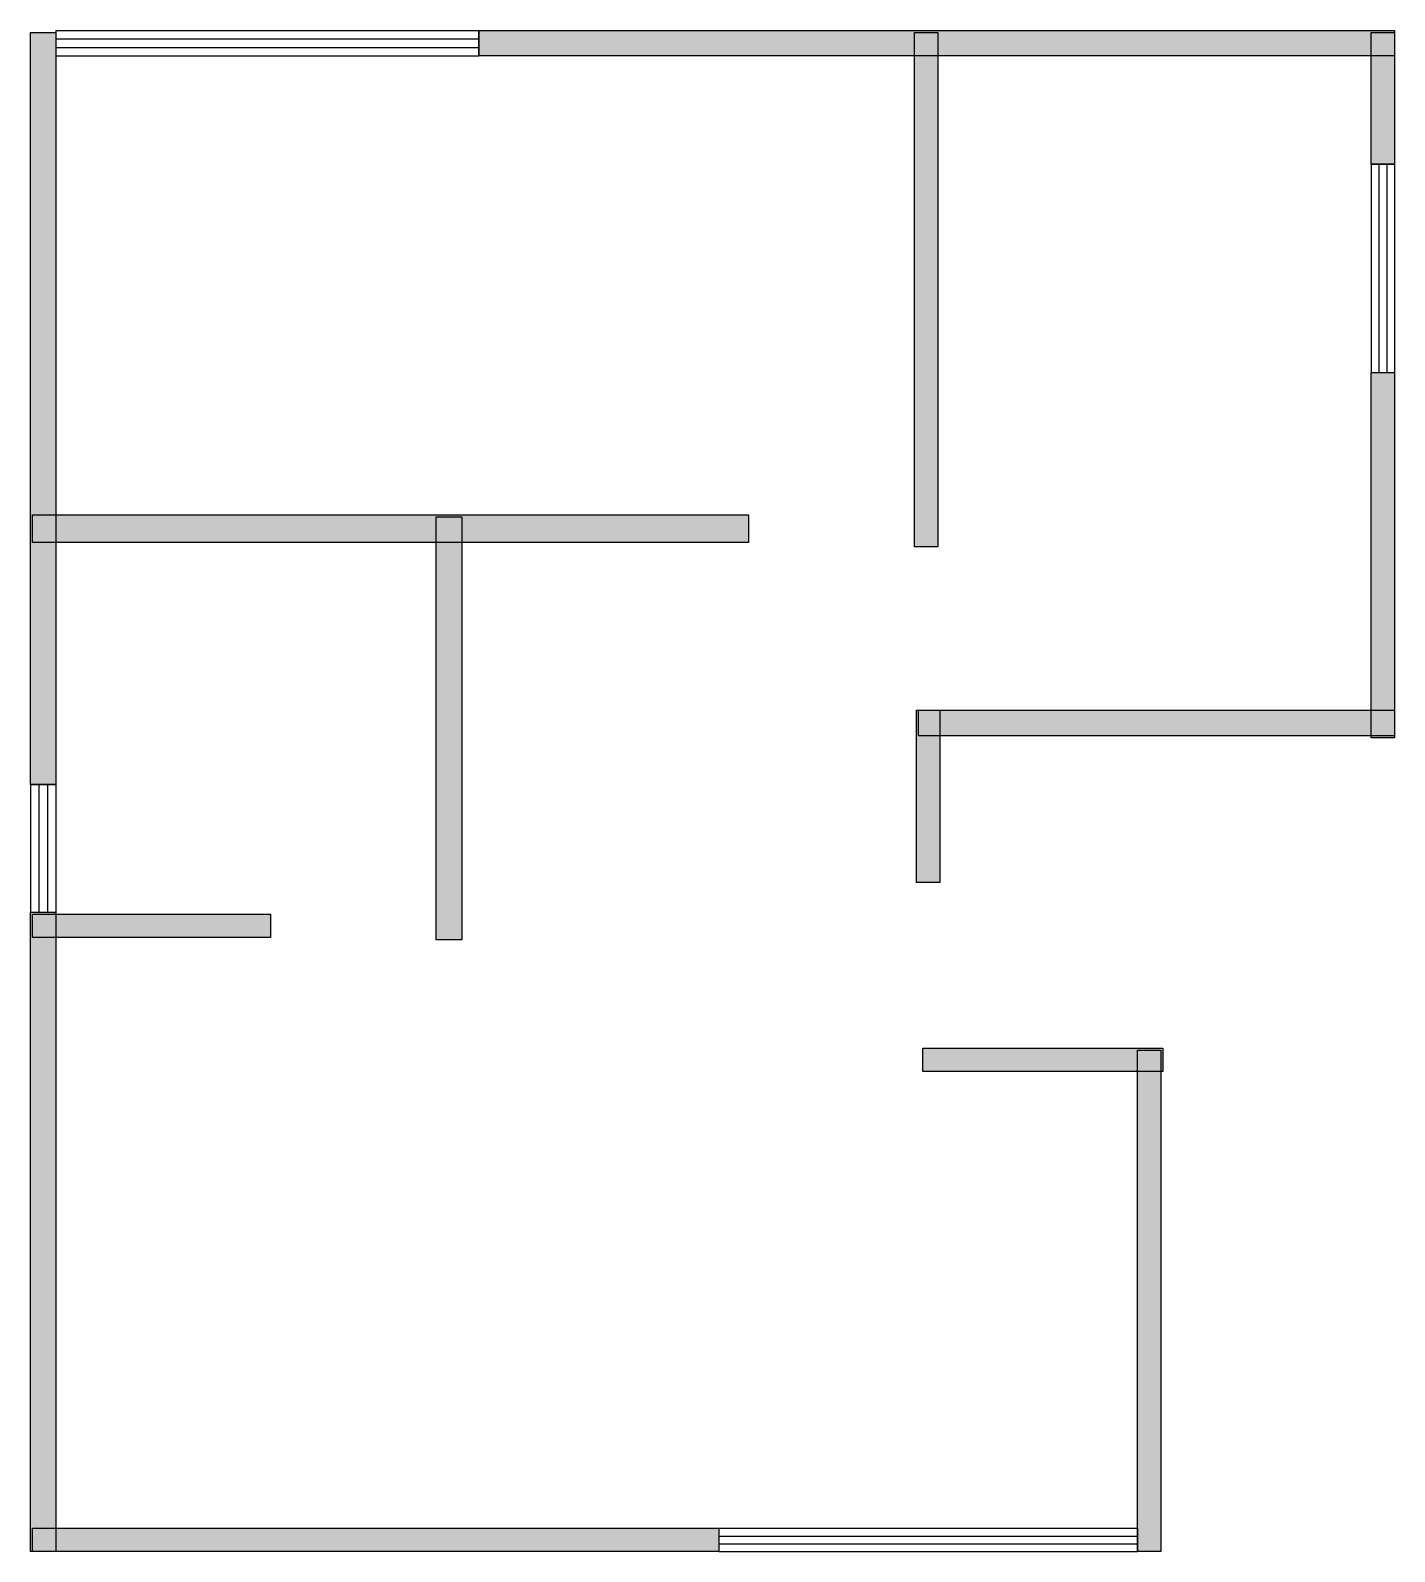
# Model space of a CAD drawing. Header units: millimetres. Extents: x 18 to 5667, y 0 to 6301.
import ezdxf

# ---------------------------------------------------------------- set-up
doc = ezdxf.new("R2010")
doc.units = ezdxf.units.MM
doc.layers.add('WALL', color=7, linetype='Continuous')
doc.layers.add('WINDOW', color=5, linetype='Continuous')

msp = doc.modelspace()

# ---------------------------------------------------------------- hatches: boundary and pattern name
at = {"layer": 'WALL'}
h = msp.add_hatch(color=256, dxfattribs=at)
h.dxf.hatch_style = 1
h.paths.add_polyline_path([(1874.4, 6300.8), (5667.2, 6300.8), (5667.2, 6195.2), (1874.4, 6195.2)])
h = msp.add_hatch(color=256, dxfattribs=at)
h.dxf.hatch_style = 1
h.paths.add_polyline_path([(17.6, 6292), (123.2, 6292), (123.2, 3176.8), (17.6, 3176.8)])
h = msp.add_hatch(color=256, dxfattribs=at)
h.dxf.hatch_style = 1
h.paths.add_polyline_path([(3678.4, 6292), (3775.2, 6292), (3775.2, 4162.4), (3678.4, 4162.4)])
h = msp.add_hatch(color=256, dxfattribs=at)
h.dxf.hatch_style = 1
h.paths.add_polyline_path([(5570.4, 6292), (5667.2, 6292), (5667.2, 5746.4), (5570.4, 5746.4)])
h = msp.add_hatch(color=256, dxfattribs=at)
h.dxf.hatch_style = 1
h.paths.add_polyline_path([(5570.4, 4884), (5667.2, 4884), (5667.2, 3370.4), (5570.4, 3370.4)])
h = msp.add_hatch(color=256, dxfattribs=at)
h.dxf.hatch_style = 1
h.paths.add_polyline_path([(26.4, 4294.4), (2992, 4294.4), (2992, 4180), (26.4, 4180)])
h = msp.add_hatch(color=256, dxfattribs=at)
h.dxf.hatch_style = 1
h.paths.add_polyline_path([(1698.4, 4285.6), (1804, 4285.6), (1804, 2534.4), (1698.4, 2534.4)])
h = msp.add_hatch(color=256, dxfattribs=at)
h.dxf.hatch_style = 1
h.paths.add_polyline_path([(3687.2, 3484.8), (3784, 3484.8), (3784, 2772), (3687.2, 2772)])
h = msp.add_hatch(color=256, dxfattribs=at)
h.dxf.hatch_style = 1
h.paths.add_polyline_path([(3696, 3484.8), (5667.2, 3484.8), (5667.2, 3379.2), (3696, 3379.2)])
h = msp.add_hatch(color=256, dxfattribs=at)
h.dxf.hatch_style = 1
h.paths.add_polyline_path([(17.6, 2648.8), (123.2, 2648.8), (123.2, 0), (17.6, 0)])
h = msp.add_hatch(color=256, dxfattribs=at)
h.dxf.hatch_style = 1
h.paths.add_polyline_path([(26.4, 2640), (1012, 2640), (1012, 2543.2), (26.4, 2543.2)])
h = msp.add_hatch(color=256, dxfattribs=at)
h.dxf.hatch_style = 1
h.paths.add_polyline_path([(3713.6, 2085.6), (4708, 2085.6), (4708, 1988.8), (3713.6, 1988.8)])
h = msp.add_hatch(color=256, dxfattribs=at)
h.dxf.hatch_style = 1
h.paths.add_polyline_path([(4602.4, 2076.8), (4699.2, 2076.8), (4699.2, 0), (4602.4, 0)])
h = msp.add_hatch(color=256, dxfattribs=at)
h.dxf.hatch_style = 1
h.paths.add_polyline_path([(26.4, 96.8), (2868.8, 96.8), (2868.8, 0), (26.4, 0)])

# ---------------------------------------------------------------- linework, layer by layer
for points in [[(1874.4, 6300.8), (5667.2, 6300.8), (5667.2, 6195.2), (1874.4, 6195.2)], [(17.6, 6292), (123.2, 6292), (123.2, 3176.8), (17.6, 3176.8)], [(3678.4, 6292), (3775.2, 6292), (3775.2, 4162.4), (3678.4, 4162.4)], [(5570.4, 6292), (5667.2, 6292), (5667.2, 5746.4), (5570.4, 5746.4)], [(5570.4, 4884), (5667.2, 4884), (5667.2, 3370.4), (5570.4, 3370.4)], [(26.4, 4294.4), (2992, 4294.4), (2992, 4180), (26.4, 4180)], [(1698.4, 4285.6), (1804, 4285.6), (1804, 2534.4), (1698.4, 2534.4)], [(3687.2, 3484.8), (3784, 3484.8), (3784, 2772), (3687.2, 2772)], [(3696, 3484.8), (5667.2, 3484.8), (5667.2, 3379.2), (3696, 3379.2)], [(17.6, 2648.8), (123.2, 2648.8), (123.2, 0), (17.6, 0)], [(26.4, 2640), (1012, 2640), (1012, 2543.2), (26.4, 2543.2)], [(3713.6, 2085.6), (4708, 2085.6), (4708, 1988.8), (3713.6, 1988.8)], [(4602.4, 2076.8), (4699.2, 2076.8), (4699.2, 0), (4602.4, 0)], [(26.4, 96.8), (2868.8, 96.8), (2868.8, 0), (26.4, 0)]]:
    msp.add_lwpolyline(points, close=True, dxfattribs=at)
at = {"layer": 'WINDOW'}
for p, q in [((123.2, 6300.8), (1874.4, 6300.8)), ((123.2, 6300.8), (123.2, 6195.2)), ((1874.4, 6300.8), (1874.4, 6195.2)), ((123.2, 6265.6), (1874.4, 6265.6)), ((123.2, 6230.4), (1874.4, 6230.4)), ((123.2, 6195.2), (1874.4, 6195.2)), ((5570.4, 5746.4), (5570.4, 4884)), ((5570.4, 5746.4), (5667.2, 5746.4)), ((5602.7, 5746.4), (5602.7, 4884)), ((5634.9, 5746.4), (5634.9, 4884)), ((5667.2, 5746.4), (5667.2, 4884)), ((5570.4, 4884), (5667.2, 4884)), ((17.6, 3176.8), (17.6, 2648.8)), ((17.6, 3176.8), (123.2, 3176.8)), ((52.8, 3176.8), (52.8, 2648.8)), ((88, 3176.8), (88, 2648.8)), ((123.2, 3176.8), (123.2, 2648.8)), ((17.6, 2648.8), (123.2, 2648.8)), ((2868.8, 96.8), (4602.4, 96.8)), ((2868.8, 96.8), (2868.8, 0)), ((2868.8, 64.5), (4602.4, 64.5)), ((4602.4, 96.8), (4602.4, 0)), ((2868.8, 32.3), (4602.4, 32.3)), ((2868.8, 0), (4602.4, 0))]:
    msp.add_line(p, q, dxfattribs=at)

doc.saveas('drawing.dxf')
